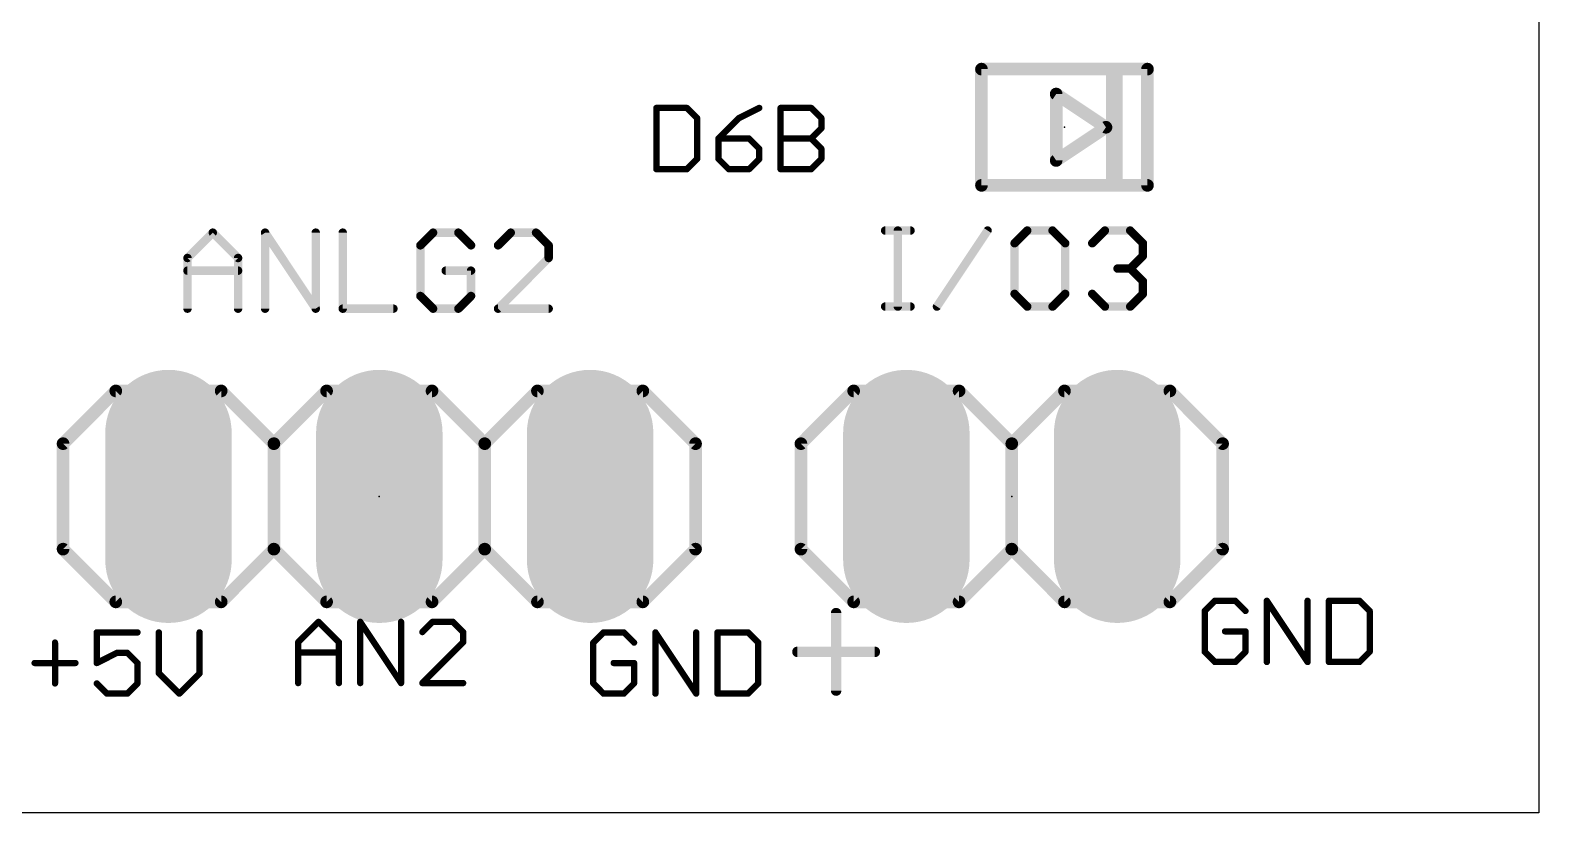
# Model space of a CAD drawing. Extents: x -0.25 to 3.05, y 0.15 to 2.67.
# Drawn here: x 2.334 to 3.05, y 0.15 to 0.521 of the extents above; entities that cross this region are included whole.
import ezdxf

# ---------------------------------------------------------------- set-up
doc = ezdxf.new("R2010")
doc.units = 0
for name, color, linetype in [('17', 82, 'CONTINUOUS'), ('20', 140, 'CONTINUOUS'), ('21', 7, 'CONTINUOUS'), ('23', 7, 'CONTINUOUS'), ('25', 253, 'CONTINUOUS'), ('51', 2, 'CONTINUOUS')]:
    doc.layers.add(name, color=color, linetype=linetype)

# ---------------------------------------------------------------- blocks, each defined once
blk = doc.blocks.new('RECT')
blk.add_solid([(-0.5, -0.5), (0.5, -0.5), (-0.5, 0.5), (0.5, 0.5)])
blk = doc.blocks.new('LONGP100')
at = {"const_width": 1}
blk.add_lwpolyline([(-0.5, 0), (0.5, 0)], dxfattribs=at)
at = {"const_width": 0.5}
for points in [[(-0.5, 0.25, 1), (-0.5, -0.25)], [(0.5, -0.25, 1), (0.5, 0.25)]]:
    blk.add_lwpolyline(points, format="xyb", dxfattribs=at)

msp = doc.modelspace()

# ---------------------------------------------------------------- linework, layer by layer
at = {"layer": '20'}
for p, q in [((3.05, 2.4), (3.05, 0.15)), ((3.05, 0.15), (0, 0.15))]:
    msp.add_line(p, q, dxfattribs=at)
at = {"layer": '21', "const_width": 0.006}
for points in [[(2.375, 0.35), (2.35, 0.325)], [(2.375, 0.35), (2.425, 0.35)], [(2.425, 0.35), (2.45, 0.325)], [(2.45, 0.325), (2.475, 0.35)], [(2.475, 0.35), (2.525, 0.35)], [(2.525, 0.35), (2.55, 0.325)], [(2.55, 0.325), (2.575, 0.35)], [(2.575, 0.35), (2.625, 0.35)], [(2.625, 0.35), (2.65, 0.325)], [(2.7, 0.325), (2.725, 0.35)], [(2.725, 0.35), (2.775, 0.35)], [(2.775, 0.35), (2.8, 0.325)], [(2.8, 0.325), (2.825, 0.35)], [(2.825, 0.35), (2.875, 0.35)], [(2.9, 0.325), (2.875, 0.35)], [(2.35, 0.325), (2.35, 0.275)], [(2.45, 0.325), (2.45, 0.275)], [(2.55, 0.325), (2.55, 0.275)], [(2.65, 0.325), (2.65, 0.275)], [(2.7, 0.275), (2.7, 0.325)], [(2.8, 0.275), (2.8, 0.325)], [(2.9, 0.275), (2.9, 0.325)], [(2.35, 0.275), (2.375, 0.25)], [(2.45, 0.275), (2.425, 0.25)], [(2.475, 0.25), (2.45, 0.275)], [(2.55, 0.275), (2.525, 0.25)], [(2.575, 0.25), (2.55, 0.275)], [(2.65, 0.275), (2.625, 0.25)], [(2.725, 0.25), (2.7, 0.275)], [(2.8, 0.275), (2.775, 0.25)], [(2.825, 0.25), (2.8, 0.275)], [(2.875, 0.25), (2.9, 0.275)], [(2.425, 0.25), (2.375, 0.25)], [(2.525, 0.25), (2.475, 0.25)], [(2.625, 0.25), (2.575, 0.25)], [(2.775, 0.25), (2.725, 0.25)], [(2.875, 0.25), (2.825, 0.25)]]:
    msp.add_lwpolyline(points, dxfattribs=at)
at = {"layer": '21', "const_width": 0.003}
for points in [[(2.375, 0.3515, 1), (2.375, 0.3485)], [(2.376061, 0.348939, 1), (2.373939, 0.351061)], [(2.426061, 0.351061, 1), (2.423939, 0.348939)], [(2.425, 0.3485, 1), (2.425, 0.3515)], [(2.475, 0.3515, 1), (2.475, 0.3485)], [(2.476061, 0.348939, 1), (2.473939, 0.351061)], [(2.526061, 0.351061, 1), (2.523939, 0.348939)], [(2.525, 0.3485, 1), (2.525, 0.3515)], [(2.575, 0.3515, 1), (2.575, 0.3485)], [(2.576061, 0.348939, 1), (2.573939, 0.351061)], [(2.626061, 0.351061, 1), (2.623939, 0.348939)], [(2.625, 0.3485, 1), (2.625, 0.3515)], [(2.725, 0.3515, 1), (2.725, 0.3485)], [(2.726061, 0.348939, 1), (2.723939, 0.351061)], [(2.776061, 0.351061, 1), (2.773939, 0.348939)], [(2.775, 0.3485, 1), (2.775, 0.3515)], [(2.825, 0.3515, 1), (2.825, 0.3485)], [(2.826061, 0.348939, 1), (2.823939, 0.351061)], [(2.876061, 0.351061, 1), (2.873939, 0.348939)], [(2.875, 0.3485, 1), (2.875, 0.3515)], [(2.3515, 0.325, 1), (2.3485, 0.325)], [(2.348939, 0.326061, 1), (2.351061, 0.323939)], [(2.4515, 0.325, 1), (2.4485, 0.325)], [(2.448939, 0.326061, 1), (2.451061, 0.323939)], [(2.448939, 0.323939, 1), (2.451061, 0.326061)], [(2.5515, 0.325, 1), (2.5485, 0.325)], [(2.548939, 0.326061, 1), (2.551061, 0.323939)], [(2.548939, 0.323939, 1), (2.551061, 0.326061)], [(2.6515, 0.325, 1), (2.6485, 0.325)], [(2.648939, 0.323939, 1), (2.651061, 0.326061)], [(2.7015, 0.325, 1), (2.6985, 0.325)], [(2.698939, 0.326061, 1), (2.701061, 0.323939)], [(2.8015, 0.325, 1), (2.7985, 0.325)], [(2.798939, 0.326061, 1), (2.801061, 0.323939)], [(2.798939, 0.323939, 1), (2.801061, 0.326061)], [(2.9015, 0.325, 1), (2.8985, 0.325)], [(2.898939, 0.323939, 1), (2.901061, 0.326061)], [(2.351061, 0.276061, 1), (2.348939, 0.273939)], [(2.3485, 0.275, 1), (2.3515, 0.275)], [(2.451061, 0.276061, 1), (2.448939, 0.273939)], [(2.4485, 0.275, 1), (2.4515, 0.275)], [(2.451061, 0.273939, 1), (2.448939, 0.276061)], [(2.551061, 0.276061, 1), (2.548939, 0.273939)], [(2.5485, 0.275, 1), (2.5515, 0.275)], [(2.551061, 0.273939, 1), (2.548939, 0.276061)], [(2.6485, 0.275, 1), (2.6515, 0.275)], [(2.651061, 0.273939, 1), (2.648939, 0.276061)], [(2.701061, 0.276061, 1), (2.698939, 0.273939)], [(2.6985, 0.275, 1), (2.7015, 0.275)], [(2.801061, 0.276061, 1), (2.798939, 0.273939)], [(2.7985, 0.275, 1), (2.8015, 0.275)], [(2.801061, 0.273939, 1), (2.798939, 0.276061)], [(2.8985, 0.275, 1), (2.9015, 0.275)], [(2.901061, 0.273939, 1), (2.898939, 0.276061)], [(2.375, 0.2515, 1), (2.375, 0.2485)], [(2.373939, 0.248939, 1), (2.376061, 0.251061)], [(2.423939, 0.251061, 1), (2.426061, 0.248939)], [(2.425, 0.2485, 1), (2.425, 0.2515)], [(2.475, 0.2515, 1), (2.475, 0.2485)], [(2.473939, 0.248939, 1), (2.476061, 0.251061)], [(2.523939, 0.251061, 1), (2.526061, 0.248939)], [(2.525, 0.2485, 1), (2.525, 0.2515)], [(2.575, 0.2515, 1), (2.575, 0.2485)], [(2.573939, 0.248939, 1), (2.576061, 0.251061)], [(2.623939, 0.251061, 1), (2.626061, 0.248939)], [(2.625, 0.2485, 1), (2.625, 0.2515)], [(2.725, 0.2515, 1), (2.725, 0.2485)], [(2.723939, 0.248939, 1), (2.726061, 0.251061)], [(2.773939, 0.251061, 1), (2.776061, 0.248939)], [(2.775, 0.2485, 1), (2.775, 0.2515)], [(2.825, 0.2515, 1), (2.825, 0.2485)], [(2.823939, 0.248939, 1), (2.826061, 0.251061)], [(2.873939, 0.251061, 1), (2.876061, 0.248939)], [(2.875, 0.2485, 1), (2.875, 0.2515)]]:
    msp.add_lwpolyline(points, format="xyb", dxfattribs=at)
at = {"layer": '23'}
for p in [(2.825, 0.475), (2.5, 0.3), (2.8, 0.3)]:
    msp.add_point(p, dxfattribs=at)
at = {"layer": '25'}
for points, const_width in [([(2.631412, 0.484155), (2.631412, 0.45513)], 0.003), ([(2.645924, 0.484155), (2.631412, 0.484155)], 0.003), ([(2.650761, 0.479317), (2.645924, 0.484155)], 0.003), ([(2.650761, 0.459967), (2.650761, 0.479317)], 0.003), ([(2.670552, 0.479317), (2.660877, 0.469642)], 0.003), ([(2.680227, 0.484155), (2.670552, 0.479317)], 0.003), ([(2.690342, 0.45513), (2.690342, 0.484155)], 0.003), ([(2.690342, 0.484155), (2.704854, 0.484155)], 0.003), ([(2.704854, 0.484155), (2.709692, 0.479317)], 0.003), ([(2.709692, 0.479317), (2.709692, 0.47448)], 0.003), ([(2.709692, 0.47448), (2.704854, 0.469642)], 0.003), ([(2.660877, 0.469642), (2.660877, 0.459967)], 0.003), ([(2.675389, 0.469642), (2.660877, 0.469642)], 0.003), ([(2.680227, 0.464805), (2.675389, 0.469642)], 0.003), ([(2.680227, 0.459967), (2.680227, 0.464805)], 0.003), ([(2.690342, 0.469642), (2.704854, 0.469642)], 0.003), ([(2.704854, 0.469642), (2.709692, 0.464805)], 0.003), ([(2.709692, 0.464805), (2.709692, 0.459967)], 0.003), ([(2.645924, 0.45513), (2.650761, 0.459967)], 0.003), ([(2.660877, 0.459967), (2.665714, 0.45513)], 0.003), ([(2.675389, 0.45513), (2.680227, 0.459967)], 0.003), ([(2.709692, 0.459967), (2.704854, 0.45513)], 0.003), ([(2.631412, 0.45513), (2.645924, 0.45513)], 0.003), ([(2.665714, 0.45513), (2.675389, 0.45513)], 0.003), ([(2.704854, 0.45513), (2.690342, 0.45513)], 0.003), ([(2.409, 0.41302), (2.42101, 0.425031)], 0.004), ([(2.42101, 0.425031), (2.43302, 0.41302)], 0.004), ([(2.445831, 0.389), (2.445831, 0.425031)], 0.004), ([(2.445831, 0.425031), (2.469852, 0.389)], 0.004), ([(2.469852, 0.389), (2.469852, 0.425031)], 0.004), ([(2.482663, 0.425031), (2.482663, 0.389)], 0.004), ([(2.525499, 0.425031), (2.519494, 0.419026)], 0.004), ([(2.53751, 0.425031), (2.525499, 0.425031)], 0.004), ([(2.543515, 0.419026), (2.53751, 0.425031)], 0.004), ([(2.562331, 0.425031), (2.556326, 0.419026)], 0.004), ([(2.574341, 0.425031), (2.562331, 0.425031)], 0.004), ([(2.580346, 0.419026), (2.574341, 0.425031)], 0.004), ([(2.739951, 0.426031), (2.751961, 0.426031)], 0.004), ([(2.745956, 0.39), (2.745956, 0.426031)], 0.004), ([(2.764506, 0.39), (2.788526, 0.426031)], 0.004), ([(2.807342, 0.426031), (2.801337, 0.420026)], 0.004), ([(2.819352, 0.426031), (2.807342, 0.426031)], 0.004), ([(2.825357, 0.420026), (2.819352, 0.426031)], 0.004), ([(2.838168, 0.420026), (2.844173, 0.426031)], 0.004), ([(2.844173, 0.426031), (2.856184, 0.426031)], 0.004), ([(2.856184, 0.426031), (2.862189, 0.420026)], 0.004), ([(2.519494, 0.419026), (2.519494, 0.395005)], 0.004), ([(2.580346, 0.41302), (2.580346, 0.419026)], 0.004), ([(2.801337, 0.420026), (2.801337, 0.396005)], 0.004), ([(2.825357, 0.396005), (2.825357, 0.420026)], 0.004), ([(2.862189, 0.41402), (2.856184, 0.408015)], 0.004), ([(2.862189, 0.420026), (2.862189, 0.41402)], 0.004), ([(2.409, 0.389), (2.409, 0.41302)], 0.004), ([(2.409, 0.407015), (2.43302, 0.407015)], 0.004), ([(2.43302, 0.41302), (2.43302, 0.389)], 0.004), ([(2.543515, 0.407015), (2.531505, 0.407015)], 0.004), ([(2.543515, 0.395005), (2.543515, 0.407015)], 0.004), ([(2.556326, 0.389), (2.580346, 0.41302)], 0.004), ([(2.856184, 0.408015), (2.850179, 0.408015)], 0.004), ([(2.856184, 0.408015), (2.862189, 0.40201)], 0.004), ([(2.862189, 0.40201), (2.862189, 0.396005)], 0.004), ([(2.519494, 0.395005), (2.525499, 0.389)], 0.004), ([(2.53751, 0.389), (2.543515, 0.395005)], 0.004), ([(2.801337, 0.396005), (2.807342, 0.39)], 0.004), ([(2.819352, 0.39), (2.825357, 0.396005)], 0.004), ([(2.844173, 0.39), (2.838168, 0.396005)], 0.004), ([(2.862189, 0.396005), (2.856184, 0.39)], 0.004), ([(2.482663, 0.389), (2.506683, 0.389)], 0.004), ([(2.525499, 0.389), (2.53751, 0.389)], 0.004), ([(2.580346, 0.389), (2.556326, 0.389)], 0.004), ([(2.739951, 0.39), (2.751961, 0.39)], 0.004), ([(2.807342, 0.39), (2.819352, 0.39)], 0.004), ([(2.856184, 0.39), (2.844173, 0.39)], 0.004), ([(2.896337, 0.250525), (2.8915, 0.245687)], 0.003), ([(2.906012, 0.250525), (2.896337, 0.250525)], 0.003), ([(2.91085, 0.245687), (2.906012, 0.250525)], 0.003), ([(2.920965, 0.2215), (2.920965, 0.250525)], 0.003), ([(2.920965, 0.250525), (2.940315, 0.2215)], 0.003), ([(2.940315, 0.2215), (2.940315, 0.250525)], 0.003), ([(2.95043, 0.250525), (2.95043, 0.2215)], 0.003), ([(2.964943, 0.250525), (2.95043, 0.250525)], 0.003), ([(2.96978, 0.245687), (2.964943, 0.250525)], 0.003), ([(2.716688, 0.244648), (2.716688, 0.20795)], 0.005), ([(2.8915, 0.245687), (2.8915, 0.226337)], 0.003), ([(2.96978, 0.226337), (2.96978, 0.245687)], 0.003), ([(2.385315, 0.235525), (2.365965, 0.235525)], 0.003), ([(2.365965, 0.235525), (2.365965, 0.221012)], 0.003), ([(2.39543, 0.235525), (2.39543, 0.216175)], 0.003), ([(2.41478, 0.216175), (2.41478, 0.235525)], 0.003), ([(2.4615, 0.23085), (2.471175, 0.240525)], 0.003), ([(2.471175, 0.240525), (2.48085, 0.23085)], 0.003), ([(2.490965, 0.2115), (2.490965, 0.240525)], 0.003), ([(2.490965, 0.240525), (2.510315, 0.2115)], 0.003), ([(2.510315, 0.2115), (2.510315, 0.240525)], 0.003), ([(2.525268, 0.240525), (2.52043, 0.235687)], 0.003), ([(2.534943, 0.240525), (2.525268, 0.240525)], 0.003), ([(2.53978, 0.235687), (2.534943, 0.240525)], 0.003), ([(2.53978, 0.23085), (2.53978, 0.235687)], 0.003), ([(2.606337, 0.235525), (2.6015, 0.230687)], 0.003), ([(2.616012, 0.235525), (2.606337, 0.235525)], 0.003), ([(2.62085, 0.230687), (2.616012, 0.235525)], 0.003), ([(2.630965, 0.2065), (2.630965, 0.235525)], 0.003), ([(2.630965, 0.235525), (2.650315, 0.2065)], 0.003), ([(2.650315, 0.2065), (2.650315, 0.235525)], 0.003), ([(2.66043, 0.235525), (2.66043, 0.2065)], 0.003), ([(2.674943, 0.235525), (2.66043, 0.235525)], 0.003), ([(2.67978, 0.230687), (2.674943, 0.235525)], 0.003), ([(2.91085, 0.236012), (2.901175, 0.236012)], 0.003), ([(2.91085, 0.226337), (2.91085, 0.236012)], 0.003), ([(2.346175, 0.230687), (2.346175, 0.211337)], 0.003), ([(2.4615, 0.2115), (2.4615, 0.23085)], 0.003), ([(2.48085, 0.23085), (2.48085, 0.2115)], 0.003), ([(2.52043, 0.2115), (2.53978, 0.23085)], 0.003), ([(2.6015, 0.230687), (2.6015, 0.211337)], 0.003), ([(2.67978, 0.211337), (2.67978, 0.230687)], 0.003), ([(2.3365, 0.221012), (2.35585, 0.221012)], 0.003), ([(2.365965, 0.221012), (2.37564, 0.22585)], 0.003), ([(2.37564, 0.22585), (2.380477, 0.22585)], 0.003), ([(2.380477, 0.22585), (2.385315, 0.221012)], 0.003), ([(2.385315, 0.221012), (2.385315, 0.211337)], 0.003), ([(2.4615, 0.226012), (2.48085, 0.226012)], 0.003), ([(2.62085, 0.221012), (2.611175, 0.221012)], 0.003), ([(2.62085, 0.211337), (2.62085, 0.221012)], 0.003), ([(2.698339, 0.226299), (2.735037, 0.226299)], 0.005), ([(2.8915, 0.226337), (2.896337, 0.2215)], 0.003), ([(2.896337, 0.2215), (2.906012, 0.2215)], 0.003), ([(2.906012, 0.2215), (2.91085, 0.226337)], 0.003), ([(2.95043, 0.2215), (2.964943, 0.2215)], 0.003), ([(2.964943, 0.2215), (2.96978, 0.226337)], 0.003), ([(2.39543, 0.216175), (2.405105, 0.2065)], 0.003), ([(2.405105, 0.2065), (2.41478, 0.216175)], 0.003), ([(2.370803, 0.2065), (2.365965, 0.211337)], 0.003), ([(2.380477, 0.2065), (2.370803, 0.2065)], 0.003), ([(2.385315, 0.211337), (2.380477, 0.2065)], 0.003), ([(2.53978, 0.2115), (2.52043, 0.2115)], 0.003), ([(2.6015, 0.211337), (2.606337, 0.2065)], 0.003), ([(2.606337, 0.2065), (2.616012, 0.2065)], 0.003), ([(2.616012, 0.2065), (2.62085, 0.211337)], 0.003), ([(2.66043, 0.2065), (2.674943, 0.2065)], 0.003), ([(2.674943, 0.2065), (2.67978, 0.211337)], 0.003)]:
    msp.add_lwpolyline(points, dxfattribs=dict(at, const_width=const_width))
for points, const_width in [([(2.632162, 0.484155, 1), (2.630662, 0.484155)], 0.0015), ([(2.631412, 0.484905, 1), (2.631412, 0.483405)], 0.0015), ([(2.646454, 0.484685, 1), (2.645394, 0.483624)], 0.0015), ([(2.645924, 0.483405, 1), (2.645924, 0.484905)], 0.0015), ([(2.651511, 0.479317, 1), (2.650011, 0.479317)], 0.0015), ([(2.650231, 0.478787, 1), (2.651292, 0.479848)], 0.0015), ([(2.670216, 0.479988, 1), (2.670887, 0.478646)], 0.0015), ([(2.671082, 0.478787, 1), (2.670021, 0.479848)], 0.0015), ([(2.680562, 0.483484, 1), (2.679891, 0.484825)], 0.0015), ([(2.691092, 0.484155, 1), (2.689592, 0.484155)], 0.0015), ([(2.690342, 0.484905, 1), (2.690342, 0.483405)], 0.0015), ([(2.705385, 0.484685, 1), (2.704324, 0.483624)], 0.0015), ([(2.704854, 0.483405, 1), (2.704854, 0.484905)], 0.0015), ([(2.710442, 0.479317, 1), (2.708942, 0.479317)], 0.0015), ([(2.709161, 0.478787, 1), (2.710222, 0.479848)], 0.0015), ([(2.708942, 0.47448, 1), (2.710442, 0.47448)], 0.0015), ([(2.710222, 0.473949, 1), (2.709161, 0.47501)], 0.0015), ([(2.660346, 0.470173, 1), (2.661407, 0.469112)], 0.0015), ([(2.661627, 0.469642, 1), (2.660127, 0.469642)], 0.0015), ([(2.660877, 0.470392, 1), (2.660877, 0.468892)], 0.0015), ([(2.675919, 0.470173, 1), (2.674859, 0.469112)], 0.0015), ([(2.675389, 0.468892, 1), (2.675389, 0.470392)], 0.0015), ([(2.680977, 0.464805, 1), (2.679477, 0.464805)], 0.0015), ([(2.679696, 0.464274, 1), (2.680757, 0.465335)], 0.0015), ([(2.690342, 0.470392, 1), (2.690342, 0.468892)], 0.0015), ([(2.705385, 0.470173, 1), (2.704324, 0.469112)], 0.0015), ([(2.704324, 0.470173, 1), (2.705385, 0.469112)], 0.0015), ([(2.704854, 0.468892, 1), (2.704854, 0.470392)], 0.0015), ([(2.710442, 0.464805, 1), (2.708942, 0.464805)], 0.0015), ([(2.709161, 0.464274, 1), (2.710222, 0.465335)], 0.0015), ([(2.650011, 0.459967, 1), (2.651511, 0.459967)], 0.0015), ([(2.651292, 0.459437, 1), (2.650231, 0.460498)], 0.0015), ([(2.661407, 0.460498, 1), (2.660346, 0.459437)], 0.0015), ([(2.660127, 0.459967, 1), (2.661627, 0.459967)], 0.0015), ([(2.679477, 0.459967, 1), (2.680977, 0.459967)], 0.0015), ([(2.680757, 0.459437, 1), (2.679696, 0.460498)], 0.0015), ([(2.708942, 0.459967, 1), (2.710442, 0.459967)], 0.0015), ([(2.710222, 0.459437, 1), (2.709161, 0.460498)], 0.0015), ([(2.631412, 0.45588, 1), (2.631412, 0.45438)], 0.0015), ([(2.630662, 0.45513, 1), (2.632162, 0.45513)], 0.0015), ([(2.645394, 0.45566, 1), (2.646454, 0.4546)], 0.0015), ([(2.645924, 0.45438, 1), (2.645924, 0.45588)], 0.0015), ([(2.665714, 0.45588, 1), (2.665714, 0.45438)], 0.0015), ([(2.665184, 0.4546, 1), (2.666244, 0.45566)], 0.0015), ([(2.674859, 0.45566, 1), (2.675919, 0.4546)], 0.0015), ([(2.675389, 0.45438, 1), (2.675389, 0.45588)], 0.0015), ([(2.690342, 0.45588, 1), (2.690342, 0.45438)], 0.0015), ([(2.689592, 0.45513, 1), (2.691092, 0.45513)], 0.0015), ([(2.704324, 0.45566, 1), (2.705385, 0.4546)], 0.0015), ([(2.704854, 0.45438, 1), (2.704854, 0.45588)], 0.0015), ([(2.421717, 0.425738, 1), (2.420303, 0.424324)], 0.002), ([(2.421717, 0.424324, 1), (2.420303, 0.425738)], 0.002), ([(2.446831, 0.425031, 1), (2.444831, 0.425031)], 0.002), ([(2.446663, 0.425585, 1), (2.444999, 0.424476)], 0.002), ([(2.470852, 0.425031, 1), (2.468852, 0.425031)], 0.002), ([(2.483663, 0.425031, 1), (2.481663, 0.425031)], 0.002), ([(2.525499, 0.426031, 1), (2.525499, 0.424031)], 0.002), ([(2.526206, 0.424324, 1), (2.524792, 0.425738)], 0.002), ([(2.538217, 0.425738, 1), (2.536803, 0.424324)], 0.002), ([(2.53751, 0.424031, 1), (2.53751, 0.426031)], 0.002), ([(2.562331, 0.426031, 1), (2.562331, 0.424031)], 0.002), ([(2.563038, 0.424324, 1), (2.561624, 0.425738)], 0.002), ([(2.575048, 0.425738, 1), (2.573634, 0.424324)], 0.002), ([(2.574341, 0.424031, 1), (2.574341, 0.426031)], 0.002), ([(2.739951, 0.427031, 1), (2.739951, 0.425031)], 0.002), ([(2.746956, 0.426031, 1), (2.744956, 0.426031)], 0.002), ([(2.751961, 0.425031, 1), (2.751961, 0.427031)], 0.002), ([(2.789358, 0.425476, 1), (2.787694, 0.426585)], 0.002), ([(2.807342, 0.427031, 1), (2.807342, 0.425031)], 0.002), ([(2.808049, 0.425324, 1), (2.806635, 0.426738)], 0.002), ([(2.820059, 0.426738, 1), (2.818645, 0.425324)], 0.002), ([(2.819352, 0.425031, 1), (2.819352, 0.427031)], 0.002), ([(2.844173, 0.427031, 1), (2.844173, 0.425031)], 0.002), ([(2.844881, 0.425324, 1), (2.843466, 0.426738)], 0.002), ([(2.856891, 0.426738, 1), (2.855477, 0.425324)], 0.002), ([(2.856184, 0.425031, 1), (2.856184, 0.427031)], 0.002), ([(2.520494, 0.419026, 1), (2.518494, 0.419026)], 0.002), ([(2.518787, 0.419733, 1), (2.520201, 0.418318)], 0.002), ([(2.542808, 0.418318, 1), (2.544222, 0.419733)], 0.002), ([(2.555619, 0.419733, 1), (2.557033, 0.418318)], 0.002), ([(2.581346, 0.419026, 1), (2.579346, 0.419026)], 0.002), ([(2.579639, 0.418318, 1), (2.581053, 0.419733)], 0.002), ([(2.802337, 0.420026, 1), (2.800337, 0.420026)], 0.002), ([(2.80063, 0.420733, 1), (2.802044, 0.419318)], 0.002), ([(2.826357, 0.420026, 1), (2.824357, 0.420026)], 0.002), ([(2.82465, 0.419318, 1), (2.826065, 0.420733)], 0.002), ([(2.837461, 0.420733, 1), (2.838876, 0.419318)], 0.002), ([(2.863189, 0.420026, 1), (2.861189, 0.420026)], 0.002), ([(2.861482, 0.419318, 1), (2.862896, 0.420733)], 0.002), ([(2.862896, 0.413313, 1), (2.861482, 0.414728)], 0.002), ([(2.41, 0.41302, 1), (2.408, 0.41302)], 0.002), ([(2.408293, 0.413728, 1), (2.409707, 0.412313)], 0.002), ([(2.409, 0.408015, 1), (2.409, 0.406015)], 0.002), ([(2.43402, 0.41302, 1), (2.43202, 0.41302)], 0.002), ([(2.432313, 0.412313, 1), (2.433728, 0.413728)], 0.002), ([(2.43302, 0.406015, 1), (2.43302, 0.408015)], 0.002), ([(2.531505, 0.408015, 1), (2.531505, 0.406015)], 0.002), ([(2.544515, 0.407015, 1), (2.542515, 0.407015)], 0.002), ([(2.543515, 0.406015, 1), (2.543515, 0.408015)], 0.002), ([(2.579346, 0.41302, 1), (2.581346, 0.41302)], 0.002), ([(2.581053, 0.412313, 1), (2.579639, 0.413728)], 0.002), ([(2.850179, 0.409015, 1), (2.850179, 0.407015)], 0.002), ([(2.856891, 0.408722, 1), (2.855477, 0.407308)], 0.002), ([(2.855477, 0.408722, 1), (2.856891, 0.407308)], 0.002), ([(2.856184, 0.407015, 1), (2.856184, 0.409015)], 0.002), ([(2.861189, 0.41402, 1), (2.863189, 0.41402)], 0.002), ([(2.863189, 0.40201, 1), (2.861189, 0.40201)], 0.002), ([(2.861482, 0.401303, 1), (2.862896, 0.402717)], 0.002), ([(2.520201, 0.395712, 1), (2.518787, 0.394298)], 0.002), ([(2.518494, 0.395005, 1), (2.520494, 0.395005)], 0.002), ([(2.542515, 0.395005, 1), (2.544515, 0.395005)], 0.002), ([(2.544222, 0.394298, 1), (2.542808, 0.395712)], 0.002), ([(2.802044, 0.396712, 1), (2.80063, 0.395298)], 0.002), ([(2.800337, 0.396005, 1), (2.802337, 0.396005)], 0.002), ([(2.824357, 0.396005, 1), (2.826357, 0.396005)], 0.002), ([(2.826065, 0.395298, 1), (2.82465, 0.396712)], 0.002), ([(2.838876, 0.396712, 1), (2.837461, 0.395298)], 0.002), ([(2.861189, 0.396005, 1), (2.863189, 0.396005)], 0.002), ([(2.862896, 0.395298, 1), (2.861482, 0.396712)], 0.002), ([(2.408, 0.389, 1), (2.41, 0.389)], 0.002), ([(2.43202, 0.389, 1), (2.43402, 0.389)], 0.002), ([(2.444831, 0.389, 1), (2.446831, 0.389)], 0.002), ([(2.468852, 0.389, 1), (2.470852, 0.389)], 0.002), ([(2.46902, 0.388445, 1), (2.470684, 0.389555)], 0.002), ([(2.482663, 0.39, 1), (2.482663, 0.388)], 0.002), ([(2.481663, 0.389, 1), (2.483663, 0.389)], 0.002), ([(2.506683, 0.388, 1), (2.506683, 0.39)], 0.002), ([(2.525499, 0.39, 1), (2.525499, 0.388)], 0.002), ([(2.524792, 0.388293, 1), (2.526206, 0.389707)], 0.002), ([(2.536803, 0.389707, 1), (2.538217, 0.388293)], 0.002), ([(2.53751, 0.388, 1), (2.53751, 0.39)], 0.002), ([(2.556326, 0.39, 1), (2.556326, 0.388)], 0.002), ([(2.555619, 0.389707, 1), (2.557033, 0.388293)], 0.002), ([(2.580346, 0.388, 1), (2.580346, 0.39)], 0.002), ([(2.739951, 0.391, 1), (2.739951, 0.389)], 0.002), ([(2.744956, 0.39, 1), (2.746956, 0.39)], 0.002), ([(2.751961, 0.389, 1), (2.751961, 0.391)], 0.002), ([(2.763673, 0.390555, 1), (2.765338, 0.389445)], 0.002), ([(2.807342, 0.391, 1), (2.807342, 0.389)], 0.002), ([(2.806635, 0.389293, 1), (2.808049, 0.390707)], 0.002), ([(2.818645, 0.390707, 1), (2.820059, 0.389293)], 0.002), ([(2.819352, 0.389, 1), (2.819352, 0.391)], 0.002), ([(2.844173, 0.391, 1), (2.844173, 0.389)], 0.002), ([(2.843466, 0.389293, 1), (2.844881, 0.390707)], 0.002), ([(2.855477, 0.390707, 1), (2.856891, 0.389293)], 0.002), ([(2.856184, 0.389, 1), (2.856184, 0.391)], 0.002), ([(2.896337, 0.251275, 1), (2.896337, 0.249775)], 0.0015), ([(2.896868, 0.249994, 1), (2.895807, 0.251055)], 0.0015), ([(2.906543, 0.251055, 1), (2.905482, 0.249994)], 0.0015), ([(2.906012, 0.249775, 1), (2.906012, 0.251275)], 0.0015), ([(2.921715, 0.250525, 1), (2.920215, 0.250525)], 0.0015), ([(2.921589, 0.250941, 1), (2.920341, 0.250109)], 0.0015), ([(2.941065, 0.250525, 1), (2.939565, 0.250525)], 0.0015), ([(2.95118, 0.250525, 1), (2.94968, 0.250525)], 0.0015), ([(2.95043, 0.251275, 1), (2.95043, 0.249775)], 0.0015), ([(2.965473, 0.251055, 1), (2.964412, 0.249994)], 0.0015), ([(2.964943, 0.249775, 1), (2.964943, 0.251275)], 0.0015), ([(2.717938, 0.244648, 1), (2.715438, 0.244648)], 0.0025), ([(2.89225, 0.245687, 1), (2.89075, 0.245687)], 0.0015), ([(2.89097, 0.246218, 1), (2.89203, 0.245157)], 0.0015), ([(2.910319, 0.245157, 1), (2.91138, 0.246218)], 0.0015), ([(2.97053, 0.245687, 1), (2.96903, 0.245687)], 0.0015), ([(2.96925, 0.245157, 1), (2.97031, 0.246218)], 0.0015), ([(2.365965, 0.236275, 1), (2.365965, 0.234775)], 0.0015), ([(2.366715, 0.235525, 1), (2.365215, 0.235525)], 0.0015), ([(2.385315, 0.234775, 1), (2.385315, 0.236275)], 0.0015), ([(2.39618, 0.235525, 1), (2.39468, 0.235525)], 0.0015), ([(2.41553, 0.235525, 1), (2.41403, 0.235525)], 0.0015), ([(2.471705, 0.241055, 1), (2.470644, 0.239994)], 0.0015), ([(2.471705, 0.239994, 1), (2.470644, 0.241055)], 0.0015), ([(2.491715, 0.240525, 1), (2.490215, 0.240525)], 0.0015), ([(2.491589, 0.240941, 1), (2.490341, 0.240109)], 0.0015), ([(2.511065, 0.240525, 1), (2.509565, 0.240525)], 0.0015), ([(2.5199, 0.236218, 1), (2.520961, 0.235157)], 0.0015), ([(2.525268, 0.241275, 1), (2.525268, 0.239775)], 0.0015), ([(2.525798, 0.239994, 1), (2.524737, 0.241055)], 0.0015), ([(2.535473, 0.241055, 1), (2.534412, 0.239994)], 0.0015), ([(2.534943, 0.239775, 1), (2.534943, 0.241275)], 0.0015), ([(2.54053, 0.235687, 1), (2.53903, 0.235687)], 0.0015), ([(2.53925, 0.235157, 1), (2.54031, 0.236218)], 0.0015), ([(2.606337, 0.236275, 1), (2.606337, 0.234775)], 0.0015), ([(2.606868, 0.234994, 1), (2.605807, 0.236055)], 0.0015), ([(2.616543, 0.236055, 1), (2.615482, 0.234994)], 0.0015), ([(2.616012, 0.234775, 1), (2.616012, 0.236275)], 0.0015), ([(2.631715, 0.235525, 1), (2.630215, 0.235525)], 0.0015), ([(2.631589, 0.235941, 1), (2.630341, 0.235109)], 0.0015), ([(2.651065, 0.235525, 1), (2.649565, 0.235525)], 0.0015), ([(2.66118, 0.235525, 1), (2.65968, 0.235525)], 0.0015), ([(2.66043, 0.236275, 1), (2.66043, 0.234775)], 0.0015), ([(2.675473, 0.236055, 1), (2.674412, 0.234994)], 0.0015), ([(2.674943, 0.234775, 1), (2.674943, 0.236275)], 0.0015), ([(2.901175, 0.236762, 1), (2.901175, 0.235262)], 0.0015), ([(2.9116, 0.236012, 1), (2.9101, 0.236012)], 0.0015), ([(2.91085, 0.235262, 1), (2.91085, 0.236762)], 0.0015), ([(2.346925, 0.230687, 1), (2.345425, 0.230687)], 0.0015), ([(2.46225, 0.23085, 1), (2.46075, 0.23085)], 0.0015), ([(2.46097, 0.23138, 1), (2.46203, 0.230319)], 0.0015), ([(2.4816, 0.23085, 1), (2.4801, 0.23085)], 0.0015), ([(2.480319, 0.230319, 1), (2.48138, 0.23138)], 0.0015), ([(2.53903, 0.23085, 1), (2.54053, 0.23085)], 0.0015), ([(2.54031, 0.230319, 1), (2.53925, 0.23138)], 0.0015), ([(2.60225, 0.230687, 1), (2.60075, 0.230687)], 0.0015), ([(2.60097, 0.231218, 1), (2.60203, 0.230157)], 0.0015), ([(2.620319, 0.230157, 1), (2.62138, 0.231218)], 0.0015), ([(2.68053, 0.230687, 1), (2.67903, 0.230687)], 0.0015), ([(2.67925, 0.230157, 1), (2.68031, 0.231218)], 0.0015), ([(2.3365, 0.221762, 1), (2.3365, 0.220262)], 0.0015), ([(2.35585, 0.220262, 1), (2.35585, 0.221762)], 0.0015), ([(2.36563, 0.221683, 1), (2.366301, 0.220341)], 0.0015), ([(2.37564, 0.2266, 1), (2.37564, 0.2251)], 0.0015), ([(2.375975, 0.225179, 1), (2.375305, 0.226521)], 0.0015), ([(2.381008, 0.22638, 1), (2.379947, 0.225319)], 0.0015), ([(2.380477, 0.2251, 1), (2.380477, 0.2266)], 0.0015), ([(2.386065, 0.221012, 1), (2.384565, 0.221012)], 0.0015), ([(2.384785, 0.220482, 1), (2.385845, 0.221543)], 0.0015), ([(2.4615, 0.226762, 1), (2.4615, 0.225262)], 0.0015), ([(2.48085, 0.225262, 1), (2.48085, 0.226762)], 0.0015), ([(2.611175, 0.221762, 1), (2.611175, 0.220262)], 0.0015), ([(2.6216, 0.221012, 1), (2.6201, 0.221012)], 0.0015), ([(2.62085, 0.220262, 1), (2.62085, 0.221762)], 0.0015), ([(2.698339, 0.227549, 1), (2.698339, 0.225049)], 0.0025), ([(2.735037, 0.225049, 1), (2.735037, 0.227549)], 0.0025), ([(2.89203, 0.226868, 1), (2.89097, 0.225807)], 0.0015), ([(2.89075, 0.226337, 1), (2.89225, 0.226337)], 0.0015), ([(2.896337, 0.22225, 1), (2.896337, 0.22075)], 0.0015), ([(2.895807, 0.22097, 1), (2.896868, 0.22203)], 0.0015), ([(2.905482, 0.22203, 1), (2.906543, 0.22097)], 0.0015), ([(2.906012, 0.22075, 1), (2.906012, 0.22225)], 0.0015), ([(2.9101, 0.226337, 1), (2.9116, 0.226337)], 0.0015), ([(2.91138, 0.225807, 1), (2.910319, 0.226868)], 0.0015), ([(2.920215, 0.2215, 1), (2.921715, 0.2215)], 0.0015), ([(2.939565, 0.2215, 1), (2.941065, 0.2215)], 0.0015), ([(2.939691, 0.221084, 1), (2.940939, 0.221916)], 0.0015), ([(2.95043, 0.22225, 1), (2.95043, 0.22075)], 0.0015), ([(2.94968, 0.2215, 1), (2.95118, 0.2215)], 0.0015), ([(2.964412, 0.22203, 1), (2.965473, 0.22097)], 0.0015), ([(2.964943, 0.22075, 1), (2.964943, 0.22225)], 0.0015), ([(2.96903, 0.226337, 1), (2.97053, 0.226337)], 0.0015), ([(2.97031, 0.225807, 1), (2.96925, 0.226868)], 0.0015), ([(2.365215, 0.221012, 1), (2.366715, 0.221012)], 0.0015), ([(2.395961, 0.216705, 1), (2.3949, 0.215644)], 0.0015), ([(2.39468, 0.216175, 1), (2.39618, 0.216175)], 0.0015), ([(2.41403, 0.216175, 1), (2.41553, 0.216175)], 0.0015), ([(2.41531, 0.215644, 1), (2.41425, 0.216705)], 0.0015), ([(2.345425, 0.211337, 1), (2.346925, 0.211337)], 0.0015), ([(2.366496, 0.211868, 1), (2.365435, 0.210807)], 0.0015), ([(2.370803, 0.20725, 1), (2.370803, 0.20575)], 0.0015), ([(2.370272, 0.20597, 1), (2.371333, 0.20703)], 0.0015), ([(2.379947, 0.20703, 1), (2.381008, 0.20597)], 0.0015), ([(2.380477, 0.20575, 1), (2.380477, 0.20725)], 0.0015), ([(2.384565, 0.211337, 1), (2.386065, 0.211337)], 0.0015), ([(2.385845, 0.210807, 1), (2.384785, 0.211868)], 0.0015), ([(2.404575, 0.20703, 1), (2.405636, 0.20597)], 0.0015), ([(2.404575, 0.20597, 1), (2.405636, 0.20703)], 0.0015), ([(2.46075, 0.2115, 1), (2.46225, 0.2115)], 0.0015), ([(2.4801, 0.2115, 1), (2.4816, 0.2115)], 0.0015), ([(2.490215, 0.2115, 1), (2.491715, 0.2115)], 0.0015), ([(2.509565, 0.2115, 1), (2.511065, 0.2115)], 0.0015), ([(2.509691, 0.211084, 1), (2.510939, 0.211916)], 0.0015), ([(2.52043, 0.21225, 1), (2.52043, 0.21075)], 0.0015), ([(2.5199, 0.21203, 1), (2.520961, 0.21097)], 0.0015), ([(2.53978, 0.21075, 1), (2.53978, 0.21225)], 0.0015), ([(2.60203, 0.211868, 1), (2.60097, 0.210807)], 0.0015), ([(2.60075, 0.211337, 1), (2.60225, 0.211337)], 0.0015), ([(2.606337, 0.20725, 1), (2.606337, 0.20575)], 0.0015), ([(2.605807, 0.20597, 1), (2.606868, 0.20703)], 0.0015), ([(2.615482, 0.20703, 1), (2.616543, 0.20597)], 0.0015), ([(2.616012, 0.20575, 1), (2.616012, 0.20725)], 0.0015), ([(2.6201, 0.211337, 1), (2.6216, 0.211337)], 0.0015), ([(2.62138, 0.210807, 1), (2.620319, 0.211868)], 0.0015), ([(2.649691, 0.206084, 1), (2.650939, 0.206916)], 0.0015), ([(2.66043, 0.20725, 1), (2.66043, 0.20575)], 0.0015), ([(2.674412, 0.20703, 1), (2.675473, 0.20597)], 0.0015), ([(2.674943, 0.20575, 1), (2.674943, 0.20725)], 0.0015), ([(2.67903, 0.211337, 1), (2.68053, 0.211337)], 0.0015), ([(2.68031, 0.210807, 1), (2.67925, 0.211868)], 0.0015), ([(2.715438, 0.20795, 1), (2.717938, 0.20795)], 0.0025), ([(2.630215, 0.2065, 1), (2.631715, 0.2065)], 0.0015), ([(2.649565, 0.2065, 1), (2.651065, 0.2065)], 0.0015), ([(2.65968, 0.2065, 1), (2.66118, 0.2065)], 0.0015)]:
    msp.add_lwpolyline(points, format="xyb", dxfattribs=dict(at, const_width=const_width))
at = {"layer": '51', "const_width": 0.006}
for points in [[(2.78563, 0.447441), (2.78563, 0.502559)], [(2.78563, 0.502559), (2.86437, 0.502559)], [(2.86437, 0.502559), (2.86437, 0.447441)], [(2.821063, 0.459252), (2.821063, 0.490748)], [(2.821063, 0.490748), (2.844685, 0.475)], [(2.844685, 0.475), (2.821063, 0.459252)], [(2.86437, 0.447441), (2.78563, 0.447441)]]:
    msp.add_lwpolyline(points, dxfattribs=at)
at = {"layer": '51', "const_width": 0.003}
for points in [[(2.78713, 0.502559, 1), (2.78413, 0.502559)], [(2.78563, 0.504059, 1), (2.78563, 0.501059)], [(2.86587, 0.502559, 1), (2.86287, 0.502559)], [(2.86437, 0.501059, 1), (2.86437, 0.504059)], [(2.822563, 0.490748, 1), (2.819563, 0.490748)], [(2.821895, 0.491996, 1), (2.820231, 0.4895)], [(2.845517, 0.473752, 1), (2.843853, 0.476248)], [(2.843853, 0.473752, 1), (2.845517, 0.476248)], [(2.820231, 0.4605, 1), (2.821895, 0.458004)], [(2.819563, 0.459252, 1), (2.822563, 0.459252)], [(2.78563, 0.448941, 1), (2.78563, 0.445941)], [(2.78413, 0.447441, 1), (2.78713, 0.447441)], [(2.86287, 0.447441, 1), (2.86587, 0.447441)], [(2.86437, 0.445941, 1), (2.86437, 0.448941)]]:
    msp.add_lwpolyline(points, format="xyb", dxfattribs=at)

# ---------------------------------------------------------------- block references
at = {"layer": '17', "xscale": 0.06, "yscale": 0.06}
for p, rotation in [((2.4, 0.3), 90), ((2.4, 0.3), 90), ((2.5, 0.3), 90), ((2.5, 0.3), 90), ((2.6, 0.3), 90), ((2.6, 0.3), 90), ((2.75, 0.3), 270), ((2.75, 0.3), 270), ((2.85, 0.3), 270), ((2.85, 0.3), 270)]:
    msp.add_blockref('LONGP100', p, dxfattribs=dict(at, rotation=rotation))
at = {"layer": '51', "rotation": 180}
for p, xscale, yscale in [((2.848622, 0.475), 0.007874, 0.055118), ((2.75, 0.3), 0.02, 0.02), ((2.85, 0.3), 0.02, 0.02)]:
    msp.add_blockref('RECT', p, dxfattribs=dict(at, xscale=xscale, yscale=yscale))
at = {"layer": '51', "xscale": 0.02, "yscale": 0.02}
for p in [(2.4, 0.3), (2.5, 0.3), (2.6, 0.3)]:
    msp.add_blockref('RECT', p, dxfattribs=at)

doc.saveas('drawing.dxf')
